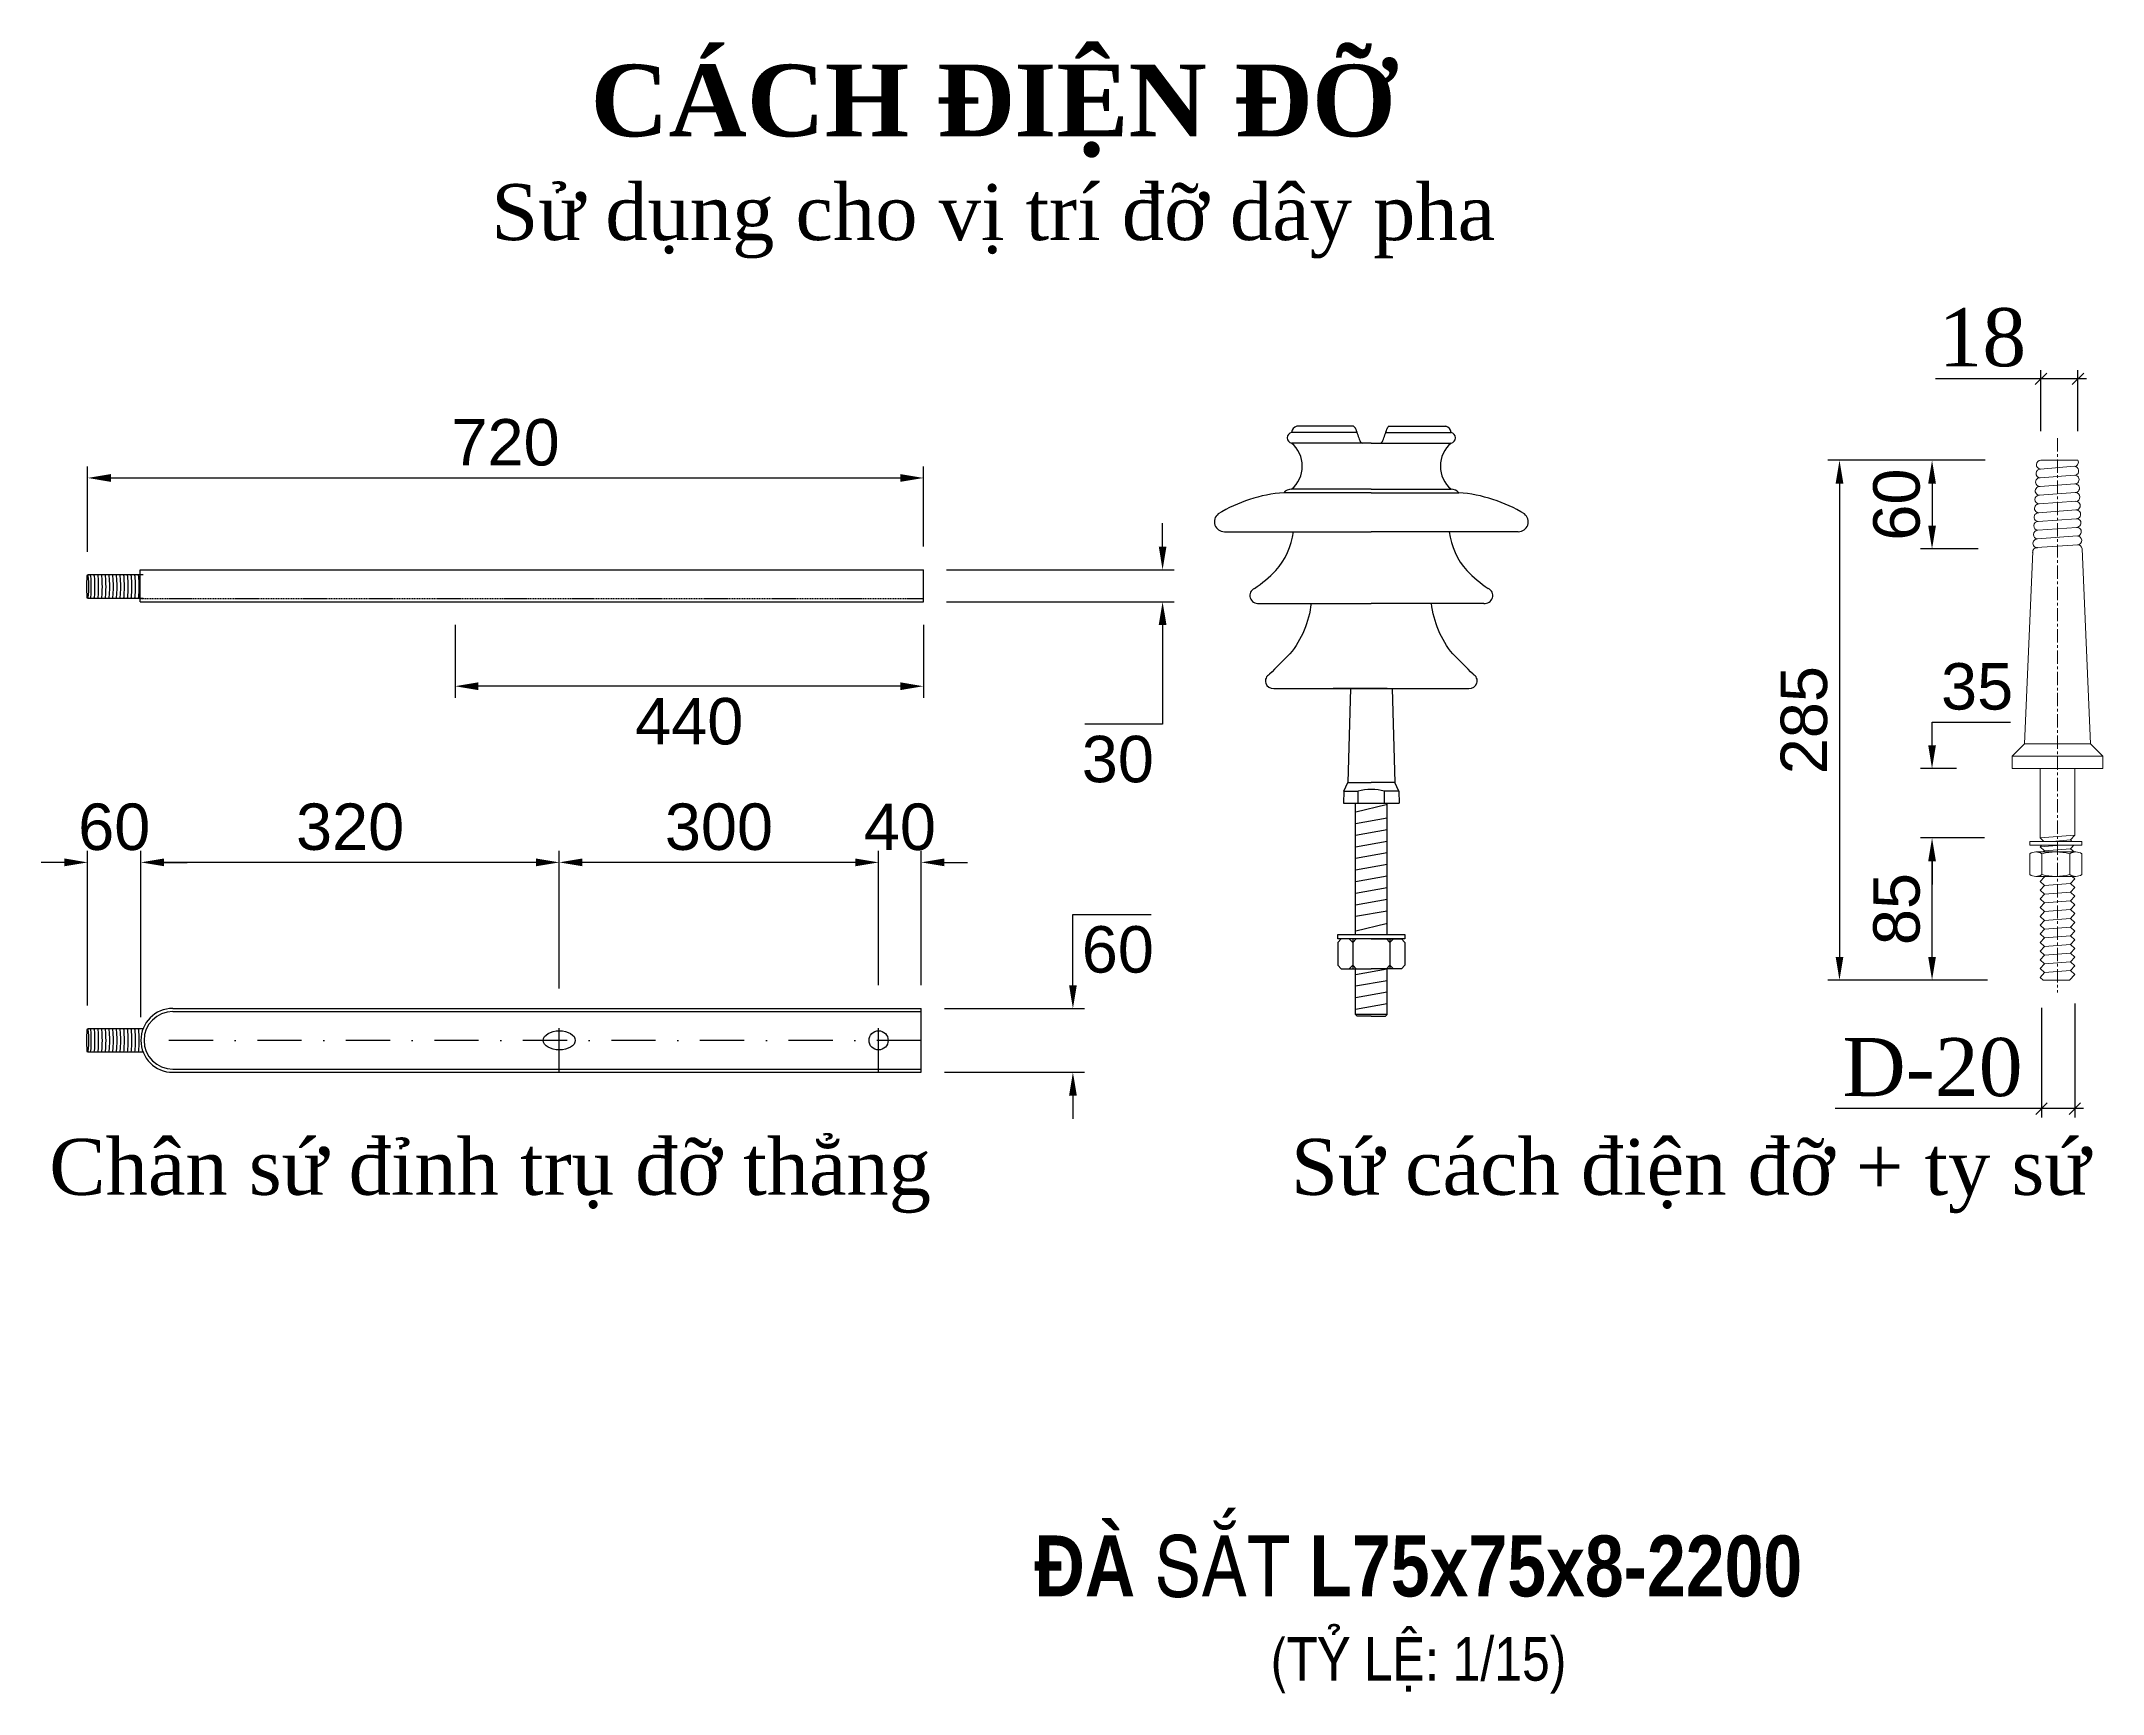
# Model space of a CAD drawing. Header units: millimetres. Extents: x -23083795 to 376618, y 113268 to 3804440.
# Drawn here: x 279768 to 283320, y 118551 to 121397 of the extents above; entities that cross this region are included whole.
import ezdxf

# ---------------------------------------------------------------- set-up
doc = ezdxf.new("R2010")
doc.units = ezdxf.units.MM
doc.header["$LTSCALE"] = 6
for name, pattern in [('CENTERX2', [101.6, 63.5, -12.7, 12.7, -12.7]), ('DASHDOT', [25.4, 12.7, -6.35, 0, -6.35]), ('HIDDEN2', [4.7625, 3.175, -1.5875])]:
    doc.linetypes.add(name, pattern=pattern)
for name, color, linetype in [('CEN', 4, 'DASHDOT'), ('HID', 3, 'HIDDEN2'), ('LAYER10A', 4, 'Continuous'), ('LAYER5', 4, 'Continuous')]:
    doc.layers.add(name, color=color, linetype=linetype)
for name, color, linetype, lineweight in [('dim1', 2, 'Continuous', 5), ('net rat manh', 150, 'Continuous', 5), ('Net trung binh', 7, 'Continuous', 15), ('Netcoban', 4, 'Continuous', 25), ('Tim', 30, 'CENTERX2', 5), ('Ttext ghi chu', 21, 'Continuous', 13)]:
    doc.layers.add(name, color=color, linetype=linetype, lineweight=lineweight)
doc.styles.add('kich thuoc', font='arial.ttf', dxfattribs={"height": 80})
doc.styles.get("Standard").update_dxf_attribs({"font": 'VHELVCN_1.TTF', "height": 60})
doc.styles.add('Times New Roman', font='times.ttf')
doc.dimstyles.new('ISO-25', dxfattribs={"dimtxt": 100, "dimasz": 30, "dimexe": 15, "dimexo": 50, "dimgap": 20, "dimtad": 1, "dimzin": 0, "dimdsep": 46, "dimtxsty": 'Times New Roman', "dimcen": 10, "dimdle": 15, "dimclrd": 256, "dimclre": 256, "dimclrt": 256, "dimadec": 0, "dimazin": 0, "dimtfac": 1, "dimtofl": 0, "dimtmove": 0, "dimatfit": 3, "dimfxl": 15, "dimtolj": 1, "dimtzin": 0, "dimarcsym": 0})
doc.dimstyles.new('TL 1-1', dxfattribs={"dimscale": 20, "dimtxt": 0.18, "dimasz": 2, "dimexe": 1, "dimexo": 2, "dimgap": 1, "dimtad": 2, "dimtoh": 1, "dimdec": 1, "dimzin": 0, "dimdsep": 46, "dimtxsty": 'kich thuoc', "dimcen": 2, "dimclrd": 256, "dimclre": 256, "dimclrt": 2, "dimadec": 0, "dimazin": 0, "dimtfac": 1, "dimtdec": 1, "dimtofl": 0, "dimtmove": 0, "dimatfit": 3, "dimfxl": 1, "dimtolj": 1, "dimtzin": 0, "dimarcsym": 0})
doc.dimstyles.new('TL 2-1', dxfattribs={"dimscale": 20, "dimtxt": 0.18, "dimasz": 2, "dimexe": 1, "dimexo": 2, "dimgap": 1, "dimtad": 1, "dimtoh": 1, "dimdec": 0, "dimlfac": 0.5, "dimzin": 0, "dimdsep": 46, "dimtxsty": 'kich thuoc', "dimcen": 2, "dimclrd": 256, "dimclre": 256, "dimclrt": 2, "dimadec": 0, "dimazin": 0, "dimtfac": 1, "dimtdec": 0, "dimtofl": 0, "dimtmove": 0, "dimatfit": 3, "dimfxl": 1, "dimtolj": 1, "dimtzin": 0, "dimarcsym": 0})

# ---------------------------------------------------------------- blocks, each defined once
blk = doc.blocks.new('*D237')
at = {"layer": 'Defpoints', "color": 0, "transparency": 16777216}
for p in [(281287.9, 120486.6), (281700, 120486.6), (281287.9, 120431.6)]:
    blk.add_point(p, dxfattribs=at)
at = {"layer": 'dim1', "lineweight": -2, "transparency": 16777216}
for p, q in [((281700, 120526.6), (281700, 120566.6)), ((281327.9, 120486.6), (281720, 120486.6)), ((281327.9, 120431.6), (281720, 120431.6)), ((281700, 120391.6), (281700, 120220.8)), ((281700, 120220.8), (281565.8, 120220.8))]:
    blk.add_line(p, q, dxfattribs=at)
at = {"layer": 'dim1', "transparency": 16777216}
for points in [[(281693.4, 120526.6), (281706.7, 120526.6), (281700, 120486.6)], [(281693.4, 120391.6), (281706.7, 120391.6), (281700, 120431.6)]]:
    blk.add_solid(points, dxfattribs=at)
at = {"layer": 'dim1', "color": 2, "transparency": 16777216, "insert": (281622.9, 120160), "char_height": 80, "attachment_point": 5, "style": 'kich thuoc'}
blk.add_mtext('\\A1;30', dxfattribs=at)
blk = doc.blocks.new('*D238')
at = {"layer": 'Defpoints', "color": 0, "transparency": 16777216}
for p in [(281210.7, 119982.6), (281210.7, 119731), (281284.1, 119731)]:
    blk.add_point(p, dxfattribs=at)
at = {"layer": 'dim1', "lineweight": -2, "transparency": 16777216}
for p, q in [((281210.7, 119771), (281210.7, 120002.6)), ((281284.1, 119771), (281284.1, 120002.6)), ((281170.7, 119982.6), (281130.7, 119982.6)), ((281324.1, 119982.6), (281364.1, 119982.6))]:
    blk.add_line(p, q, dxfattribs=at)
at = {"layer": 'dim1', "transparency": 16777216}
for points in [[(281170.7, 119989.3), (281170.7, 119975.9), (281210.7, 119982.6)], [(281324.1, 119989.3), (281324.1, 119975.9), (281284.1, 119982.6)]]:
    blk.add_solid(points, dxfattribs=at)
at = {"layer": 'dim1', "color": 2, "transparency": 16777216, "insert": (281247.4, 120043.4), "char_height": 80, "attachment_point": 5, "style": 'kich thuoc'}
blk.add_mtext('\\A1;40', dxfattribs=at)
blk = doc.blocks.new('*D239')
at = {"layer": 'Defpoints', "color": 0, "transparency": 16777216}
for p in [(281284.1, 119731), (281284.1, 119621), (281545.5, 119621)]:
    blk.add_point(p, dxfattribs=at)
at = {"layer": 'dim1', "lineweight": -2, "transparency": 16777216}
for p, q in [((281545.5, 119771), (281545.5, 119893)), ((281545.5, 119893), (281680.3, 119893)), ((281324.1, 119731), (281565.5, 119731)), ((281324.1, 119621), (281565.5, 119621)), ((281545.5, 119581), (281545.5, 119541))]:
    blk.add_line(p, q, dxfattribs=at)
at = {"layer": 'dim1', "transparency": 16777216}
for points in [[(281538.9, 119771), (281552.2, 119771), (281545.5, 119731)], [(281538.9, 119581), (281552.2, 119581), (281545.5, 119621)]]:
    blk.add_solid(points, dxfattribs=at)
at = {"layer": 'dim1', "color": 2, "transparency": 16777216, "insert": (281622.9, 119832.2), "char_height": 80, "attachment_point": 5, "style": 'kich thuoc'}
blk.add_mtext('\\A1;60', dxfattribs=at)
blk = doc.blocks.new('*D240')
at = {"layer": 'Defpoints', "color": 0, "transparency": 16777216}
for p in [(280481, 120431.6), (281287.9, 120431.6), (280481, 120286)]:
    blk.add_point(p, dxfattribs=at)
at = {"layer": 'dim1', "lineweight": -2, "transparency": 16777216}
for p, q in [((280481, 120391.6), (280481, 120266)), ((281287.9, 120391.6), (281287.9, 120266)), ((281247.9, 120286), (280521, 120286))]:
    blk.add_line(p, q, dxfattribs=at)
at = {"layer": 'dim1', "transparency": 16777216}
for points in [[(280521, 120292.7), (280521, 120279.3), (280481, 120286)], [(281247.9, 120292.7), (281247.9, 120279.3), (281287.9, 120286)]]:
    blk.add_solid(points, dxfattribs=at)
at = {"layer": 'dim1', "color": 2, "transparency": 16777216, "insert": (280884.4, 120225.2), "char_height": 80, "attachment_point": 5, "style": 'kich thuoc'}
blk.add_mtext('\\A1;440', dxfattribs=at)
blk = doc.blocks.new('*D241')
at = {"layer": 'Defpoints', "color": 0, "transparency": 16777216}
for p in [(280660.5, 119982.6), (280660.5, 119725.5), (281210.7, 119731)]:
    blk.add_point(p, dxfattribs=at)
at = {"layer": 'dim1', "lineweight": -2, "transparency": 16777216}
for p, q in [((280660.5, 119765.5), (280660.5, 120002.6)), ((281210.7, 119771), (281210.7, 120002.6)), ((281170.7, 119982.6), (280700.5, 119982.6))]:
    blk.add_line(p, q, dxfattribs=at)
at = {"layer": 'dim1', "transparency": 16777216}
for points in [[(280700.5, 119989.3), (280700.5, 119975.9), (280660.5, 119982.6)], [(281170.7, 119989.3), (281170.7, 119975.9), (281210.7, 119982.6)]]:
    blk.add_solid(points, dxfattribs=at)
at = {"layer": 'dim1', "color": 2, "transparency": 16777216, "insert": (280935.6, 120043.5), "char_height": 80, "attachment_point": 5, "style": 'kich thuoc'}
blk.add_mtext('\\A1;300', dxfattribs=at)
blk = doc.blocks.new('*D242')
at = {"layer": 'Defpoints', "color": 0, "transparency": 16777216}
for p in [(279939.6, 119982.6), (280660.5, 119725.5), (279939.6, 119676)]:
    blk.add_point(p, dxfattribs=at)
at = {"layer": 'dim1', "lineweight": -2, "transparency": 16777216}
for p, q in [((279939.6, 119716), (279939.6, 120002.6)), ((280660.5, 119765.5), (280660.5, 120002.6)), ((280620.5, 119982.6), (279979.6, 119982.6))]:
    blk.add_line(p, q, dxfattribs=at)
at = {"layer": 'dim1', "transparency": 16777216}
for points in [[(279979.6, 119989.3), (279979.6, 119975.9), (279939.6, 119982.6)], [(280620.5, 119989.3), (280620.5, 119975.9), (280660.5, 119982.6)]]:
    blk.add_solid(points, dxfattribs=at)
at = {"layer": 'dim1', "color": 2, "transparency": 16777216, "insert": (280300.1, 120043.5), "char_height": 80, "attachment_point": 5, "style": 'kich thuoc'}
blk.add_mtext('\\A1;320', dxfattribs=at)
blk = doc.blocks.new('*D243')
at = {"layer": 'Defpoints', "color": 0, "transparency": 16777216}
for p in [(279847.9, 119982.6), (279847.9, 119696.2), (279939.6, 119676)]:
    blk.add_point(p, dxfattribs=at)
at = {"layer": 'dim1', "lineweight": -2, "transparency": 16777216}
for p, q in [((279847.9, 119736.2), (279847.9, 120002.6)), ((279939.6, 119716), (279939.6, 120002.6)), ((279807.9, 119982.6), (279767.9, 119982.6)), ((279979.6, 119982.6), (280019.6, 119982.6))]:
    blk.add_line(p, q, dxfattribs=at)
at = {"layer": 'dim1', "transparency": 16777216}
for points in [[(279807.9, 119989.3), (279807.9, 119975.9), (279847.9, 119982.6)], [(279979.6, 119989.3), (279979.6, 119975.9), (279939.6, 119982.6)]]:
    blk.add_solid(points, dxfattribs=at)
at = {"layer": 'dim1', "color": 2, "transparency": 16777216, "insert": (279893.7, 120043.4), "char_height": 80, "attachment_point": 5, "style": 'kich thuoc'}
blk.add_mtext('\\A1;60', dxfattribs=at)
blk = doc.blocks.new('*D244')
at = {"layer": 'Defpoints', "color": 0, "transparency": 16777216}
for p in [(283157.3, 120675.1), (283025.8, 120522.5), (283145.5, 120522.5)]:
    blk.add_point(p, dxfattribs=at)
at = {"layer": 'dim1', "lineweight": -2, "transparency": 16777216}
for p, q in [((283117.3, 120675.1), (283005.8, 120675.1)), ((283025.8, 120635.1), (283025.8, 120562.5)), ((283105.5, 120522.5), (283005.8, 120522.5))]:
    blk.add_line(p, q, dxfattribs=at)
at = {"layer": 'dim1', "transparency": 16777216}
for points in [[(283019.2, 120635.1), (283032.5, 120635.1), (283025.8, 120675.1)], [(283019.2, 120562.5), (283032.5, 120562.5), (283025.8, 120522.5)]]:
    blk.add_solid(points, dxfattribs=at)
at = {"layer": 'dim1', "color": 2, "transparency": 16777216, "insert": (282965, 120598.8), "char_height": 80, "attachment_point": 5, "rotation": 90, "style": 'kich thuoc'}
blk.add_mtext('\\A1;60', dxfattribs=at)
blk = doc.blocks.new('_Oblique')
at = {"color": 0, "lineweight": -2}
blk.add_line((-0.5, -0.5), (0.5, 0.5), dxfattribs=at)
blk = doc.blocks.new('*D245')
at = {"layer": 'Defpoints', "color": 0, "transparency": 16777216}
for p in [(283213.4, 120815.4), (283213.4, 120675.1), (283277.1, 120675.1)]:
    blk.add_point(p, dxfattribs=at)
at = {"layer": 'dim1', "lineweight": -2, "transparency": 16777216}
for p, q in [((283213.4, 120815.4), (283031.6, 120815.4)), ((283213.4, 120725.1), (283213.4, 120830.4)), ((283292.1, 120815.4), (283213.4, 120815.4)), ((283277.1, 120725.1), (283277.1, 120830.4))]:
    blk.add_line(p, q, dxfattribs=at)
at = {"layer": 'dim1', "lineweight": -2, "transparency": 16777216, "xscale": 20, "yscale": 20, "zscale": 20, "rotation": 180}
blk.add_blockref('_Oblique', (283213.4, 120815.4), dxfattribs=at)
at = {"layer": 'dim1', "lineweight": -2, "transparency": 16777216, "xscale": 20, "yscale": 20, "zscale": 20}
blk.add_blockref('_Oblique', (283277.1, 120815.4), dxfattribs=at)
at = {"layer": 'dim1', "transparency": 16777216, "insert": (283112.5, 120886.3), "char_height": 100, "attachment_point": 5, "style": 'Times New Roman'}
blk.add_mtext('\\A1;18', dxfattribs=at)
blk = doc.blocks.new('*D246')
at = {"layer": 'Defpoints', "color": 0, "transparency": 16777216}
for p in [(283214.4, 119782.2), (283271.8, 119789.3), (283214.4, 119558.4)]:
    blk.add_point(p, dxfattribs=at)
at = {"layer": 'dim1', "lineweight": -2, "transparency": 16777216}
for p, q in [((283214.4, 119732.2), (283214.4, 119543.4)), ((283271.8, 119739.3), (283271.8, 119543.4)), ((283214.4, 119558.4), (282858.8, 119558.4)), ((283286.8, 119558.4), (283214.4, 119558.4))]:
    blk.add_line(p, q, dxfattribs=at)
at = {"layer": 'dim1', "lineweight": -2, "transparency": 16777216, "xscale": 20, "yscale": 20, "zscale": 20, "rotation": 180}
blk.add_blockref('_Oblique', (283214.4, 119558.4), dxfattribs=at)
at = {"layer": 'dim1', "lineweight": -2, "transparency": 16777216, "xscale": 20, "yscale": 20, "zscale": 20}
blk.add_blockref('_Oblique', (283271.8, 119558.4), dxfattribs=at)
at = {"layer": 'dim1', "transparency": 16777216, "insert": (283026.6, 119629.3), "char_height": 100, "attachment_point": 5, "style": 'Times New Roman'}
blk.add_mtext('\\A1;D-20', dxfattribs=at)
blk = doc.blocks.new('*D247')
at = {"layer": 'Defpoints', "color": 0, "transparency": 16777216}
for p in [(283025.8, 120024.6), (283156, 120024.6), (283161.1, 119779.9)]:
    blk.add_point(p, dxfattribs=at)
at = {"layer": 'dim1', "lineweight": -2, "transparency": 16777216}
for p, q in [((283116, 120024.6), (283005.8, 120024.6)), ((283025.8, 119819.9), (283025.8, 119984.6)), ((283121.1, 119779.9), (283005.8, 119779.9))]:
    blk.add_line(p, q, dxfattribs=at)
at = {"layer": 'dim1', "transparency": 16777216}
for points in [[(283019.2, 119984.6), (283032.5, 119984.6), (283025.8, 120024.6)], [(283019.2, 119819.9), (283032.5, 119819.9), (283025.8, 119779.9)]]:
    blk.add_solid(points, dxfattribs=at)
at = {"layer": 'dim1', "color": 2, "transparency": 16777216, "insert": (282965, 119902.2), "char_height": 80, "attachment_point": 5, "rotation": 90, "style": 'kich thuoc'}
blk.add_mtext('\\A1;85', dxfattribs=at)
blk = doc.blocks.new('*D248')
at = {"layer": 'Defpoints', "color": 0, "transparency": 16777216}
for p in [(283119, 120675.1), (282866.3, 119779.9), (283120.3, 119779.9)]:
    blk.add_point(p, dxfattribs=at)
at = {"layer": 'dim1', "lineweight": -2, "transparency": 16777216}
for p, q in [((283079, 120675.1), (282846.3, 120675.1)), ((282866.3, 120635.1), (282866.3, 119819.9)), ((283080.3, 119779.9), (282846.3, 119779.9))]:
    blk.add_line(p, q, dxfattribs=at)
at = {"layer": 'dim1', "transparency": 16777216}
for points in [[(282859.7, 120635.1), (282873, 120635.1), (282866.3, 120675.1)], [(282859.7, 119819.9), (282873, 119819.9), (282866.3, 119779.9)]]:
    blk.add_solid(points, dxfattribs=at)
at = {"layer": 'dim1', "color": 2, "transparency": 16777216, "insert": (282805.5, 120227.5), "char_height": 80, "attachment_point": 5, "rotation": 90, "style": 'kich thuoc'}
blk.add_mtext('\\A1;285', dxfattribs=at)
blk = doc.blocks.new('*D249')
at = {"layer": 'Defpoints', "color": 0, "transparency": 16777216}
for p in [(283025.8, 120144.3), (283107.8, 120144.3), (283156, 120024.6)]:
    blk.add_point(p, dxfattribs=at)
at = {"layer": 'dim1', "lineweight": -2, "transparency": 16777216}
for p, q in [((283025.8, 120184.3), (283025.8, 120224.3)), ((283025.8, 120224.3), (283161, 120224.3)), ((283067.8, 120144.3), (283005.8, 120144.3)), ((283116, 120024.6), (283005.8, 120024.6)), ((283025.8, 119984.6), (283025.8, 119944.6))]:
    blk.add_line(p, q, dxfattribs=at)
at = {"layer": 'dim1', "transparency": 16777216}
for points in [[(283019.2, 120184.3), (283032.5, 120184.3), (283025.8, 120144.3)], [(283019.2, 119984.6), (283032.5, 119984.6), (283025.8, 120024.6)]]:
    blk.add_solid(points, dxfattribs=at)
at = {"layer": 'dim1', "color": 2, "transparency": 16777216, "insert": (283103.4, 120285.2), "char_height": 80, "attachment_point": 5, "style": 'kich thuoc'}
blk.add_mtext('\\A1;35', dxfattribs=at)
blk = doc.blocks.new('*D341')
at = {"layer": 'Defpoints', "color": 0, "transparency": 16777216}
for p in [(281287.9, 120644.7), (281287.9, 120486.6), (279847.9, 120477.6)]:
    blk.add_point(p, dxfattribs=at)
at = {"layer": 'Ttext ghi chu', "lineweight": -2, "transparency": 16777216}
for p, q in [((279847.9, 120517.6), (279847.9, 120664.7)), ((281287.9, 120526.6), (281287.9, 120664.7)), ((279887.9, 120644.7), (281247.9, 120644.7))]:
    blk.add_line(p, q, dxfattribs=at)
at = {"layer": 'Ttext ghi chu', "transparency": 16777216}
for points in [[(279887.9, 120651.4), (279887.9, 120638), (279847.9, 120644.7)], [(281247.9, 120651.4), (281247.9, 120638), (281287.9, 120644.7)]]:
    blk.add_solid(points, dxfattribs=at)
at = {"layer": 'Ttext ghi chu', "color": 2, "transparency": 16777216, "insert": (280567.9, 120705.6), "char_height": 80, "attachment_point": 5, "style": 'kich thuoc'}
blk.add_mtext('\\A1;720', dxfattribs=at)

msp = doc.modelspace()

# ---------------------------------------------------------------- hatches: boundary and pattern name
at = {"layer": 'LAYER5'}
h = msp.add_hatch(dxfattribs=at)
h.set_pattern_fill('ANSI31', color=256, scale=157.5, angle=325, style=0)
h.set_pattern_definition([(10, (280086.585, 116767.823), (-3.4187, 19.3884), [])])
h.paths.add_polyline_path([(282087.13066, 120065.16479), (282032.21541, 120063.63936), (282032.21541, 119878.63936), (282087.13066, 119880.16479)])
h.paths.add_polyline_path([(282087.13066, 119799.44049), (282059.67303, 119799.44049), (282032.21541, 119799.44049), (282032.21541, 119720.80511), (282087.13066, 119720.80511)])

# ---------------------------------------------------------------- linework, layer by layer
at = {"color": 0}
for p, q in [((281287.89359, 120431.5549), (281287.89359, 120486.57264)), ((279943.42167, 120477.60455), (279847.89359, 120477.60455)), ((279943.42167, 120437.25821), (279847.89359, 120437.25821)), ((279994.60755, 119731.01225), (281284.06173, 119731.01225)), ((279994.60755, 119725.51048), (281284.06173, 119725.51048)), ((281284.06173, 119620.97678), (281284.06173, 119731.01225)), ((279943.42167, 119696.16768), (279847.89359, 119696.16768)), ((279943.42167, 119655.82134), (279847.89359, 119655.82134)), ((279994.60755, 119626.47855), (281284.06173, 119626.47855)), ((279994.60755, 119620.97678), (281284.06173, 119620.97678))]:
    msp.add_line(p, q, dxfattribs=at)
for points in [[(279938.32329, 120486.57264), (281287.89359, 120486.57264)], [(279938.32329, 120431.5549), (281287.89359, 120431.5549)]]:
    msp.add_lwpolyline(points, dxfattribs=at)
msp.add_circle((281210.70475, 119675.99451), 16.50532, dxfattribs=at)
for radius in [55.01774, 49.51596]:
    msp.add_arc((279994.60755, 119675.99451), radius, 90, 270, dxfattribs=at)
for centre, major_axis, ratio in [((279847.89359, 120457.43138), (0, -20.17317), 0.073013646), ((279847.89359, 119675.99451), (0, -20.17317), 0.073013646), ((280660.52738, 119675.99451), (27.50887, 0), 0.6)]:
    msp.add_ellipse(centre, major_axis=major_axis, ratio=ratio, dxfattribs=at)
for centre in [(279852.65548, 120457.43138), (279859.00467, 120457.43138), (279859.00467, 120457.43138), (279865.35386, 120457.43138), (279871.70304, 120457.43138), (279878.05223, 120457.43138), (279878.05223, 120457.43138), (279884.40142, 120457.43138), (279890.75061, 120457.43138), (279897.09979, 120457.43138), (279903.44898, 120457.43138), (279909.79817, 120457.43138), (279916.14736, 120457.43138), (279922.49655, 120457.43138), (279928.84573, 120457.43138), (279935.19492, 120457.43138), (279852.65548, 119675.99451), (279859.00467, 119675.99451), (279859.00467, 119675.99451), (279865.35386, 119675.99451), (279871.70304, 119675.99451), (279878.05223, 119675.99451), (279878.05223, 119675.99451), (279884.40142, 119675.99451), (279890.75061, 119675.99451), (279897.09979, 119675.99451), (279903.44898, 119675.99451), (279909.79817, 119675.99451), (279916.14736, 119675.99451), (279922.49655, 119675.99451), (279928.84573, 119675.99451), (279935.19492, 119675.99451)]:
    msp.add_ellipse(centre, major_axis=(0, 20.17317), ratio=0.073013646, start_param=3.1415926536, end_param=6.2831853072, dxfattribs=at)
at = {"layer": 'CEN', "color": 0}
for p, q in [((280660.52738, 119620.97678), (280660.52738, 119731.01225)), ((281210.70475, 119620.97678), (281210.70475, 119731.01225)), ((281284.06173, 119675.99451), (279945.09159, 119675.99451))]:
    msp.add_line(p, q, dxfattribs=at)
at = {"layer": 'HID', "color": 0, "ltscale": 0.1}
msp.add_lwpolyline([(279938.32329, 120437.05667), (281287.89359, 120437.05667)], dxfattribs=at)
at = {"layer": 'LAYER10A'}
for p, q in [((282034.45046, 120723.0085), (281922.3849, 120723.0085)), ((282059.67303, 120704.70342), (281922.3849, 120704.70342)), ((282029.16456, 120733.68647), (281931.53744, 120733.68647)), ((282059.67303, 120704.70342), (282196.96117, 120704.70342)), ((282084.8956, 120723.0085), (282196.96117, 120723.0085)), ((282090.18151, 120733.68647), (282187.80863, 120733.68647)), ((282059.67303, 120619.27969), (281908.65608, 120619.27969)), ((282059.67303, 120625.38138), (281922.3849, 120625.38138)), ((282059.67303, 120625.38138), (282196.96117, 120625.38138)), ((282059.67303, 120619.27969), (282210.68998, 120619.27969)), ((281806.45269, 120552.16104), (282059.67303, 120552.16104)), ((282312.89337, 120552.16104), (282059.67303, 120552.16104)), ((281865.94422, 120428.60172), (282059.67303, 120428.60172)), ((282253.40185, 120428.60172), (282059.67303, 120428.60172)), ((282059.67303, 120282.16104), (281994.07981, 120282.16104)), ((282023.75153, 120281.91003), (282019.15103, 120120.45204)), ((282032.21541, 120282.16104), (282059.67303, 120282.16104)), ((282059.67303, 120282.16104), (282125.26625, 120282.16104)), ((282087.13066, 120282.16104), (282059.67303, 120282.16104)), ((282095.59454, 120281.91003), (282100.19503, 120120.45204)), ((282012.19636, 120105.10445), (282011.77769, 120084.40208)), ((282012.19636, 120105.10445), (282019.15103, 120120.45204)), ((282012.19636, 120105.10445), (282036.81389, 120105.10445)), ((282019.15103, 120120.45204), (282059.67303, 120120.45204)), ((282036.81389, 120084.40208), (282036.81389, 120105.10445)), ((282100.19503, 120120.45204), (282059.67303, 120120.45204)), ((282082.53217, 120084.40208), (282082.53217, 120105.10445)), ((282107.14971, 120105.10445), (282082.53217, 120105.10445)), ((282107.14971, 120105.10445), (282100.19503, 120120.45204)), ((282107.14971, 120105.10445), (282107.56838, 120084.40208)), ((282032.21541, 119858.36107), (282032.21541, 120084.40208)), ((282032.75233, 120069.87477), (282085.40313, 120082.14535)), ((282087.13066, 119858.36107), (282087.13066, 120084.40208)), ((282001.70693, 119844.63225), (282007.80863, 119850.73395)), ((282059.67303, 119850.73395), (282007.80863, 119850.73395)), ((282027.63913, 119844.63225), (282021.53744, 119850.73395)), ((282027.63913, 119844.63225), (282033.74083, 119850.73395)), ((282027.63913, 119850.73395), (282027.63913, 119799.44049)), ((282032.75233, 119864.7807), (282085.40313, 119877.05128)), ((282059.67303, 119850.73395), (282111.53744, 119850.73395)), ((282091.70693, 119844.63225), (282085.60524, 119850.73395)), ((282091.70693, 119844.63225), (282097.80863, 119850.73395)), ((282091.70693, 119850.73395), (282091.70693, 119799.44049)), ((282117.63913, 119844.63225), (282111.53744, 119850.73395)), ((282001.70693, 119844.63225), (282001.70693, 119805.54218)), ((282117.63913, 119844.63225), (282117.63913, 119805.54218)), ((282001.70693, 119805.54218), (282007.80863, 119799.44049)), ((282007.80863, 119799.44049), (282059.67303, 119799.44049)), ((282027.63913, 119805.54218), (282021.53744, 119799.44049)), ((282027.63913, 119805.54218), (282033.74083, 119799.44049)), ((282032.21541, 119720.80511), (282032.21541, 119799.44049)), ((282111.53744, 119799.44049), (282059.67303, 119799.44049)), ((282091.70693, 119805.54218), (282085.60524, 119799.44049)), ((282087.13066, 119720.80511), (282087.13066, 119799.44049)), ((282091.70693, 119805.54218), (282097.80863, 119799.44049)), ((282117.63913, 119805.54218), (282111.53744, 119799.44049)), ((282087.13066, 119720.80511), (282032.21541, 119720.80511)), ((282032.21541, 119720.80511), (282035.26625, 119717.75426)), ((282059.67303, 119717.75426), (282035.26625, 119717.75426)), ((282059.67303, 119717.75426), (282084.07981, 119717.75426)), ((282087.13066, 119720.80511), (282084.07981, 119717.75426))]:
    msp.add_line(p, q, dxfattribs=at)
at = {"layer": 'LAYER10A', "color": 0}
msp.add_line((279938.32329, 120431.5549), (279938.32329, 120486.57264), dxfattribs=at)
at = {"layer": 'LAYER10A'}
msp.add_lwpolyline([(281955.94422, 120428.60172, -0.1427885621), (281919.33405, 120341.65257, 0.0083865719), (281884.2493, 120306.56782, 0.8416161506), (281891.87642, 120282.16104), (282059.67303, 120282.16104), (282227.46964, 120282.16104, 0.8416161506), (282235.09676, 120306.56782, 0.0083865719), (282200.01202, 120341.65257, -0.1427885621), (282163.40185, 120428.60172)], format="xyb", dxfattribs=at)
msp.add_lwpolyline([(282001.70693, 119858.36107), (282117.63913, 119858.36107), (282117.63913, 119850.73395), (282001.70693, 119850.73395)], close=True, dxfattribs=at)
for centre, radius, start, end in [((281924.06286, 120713.85596), 9.30508, 100.38885782, 259.61114218), ((281933.1227, 120723.06617), 10.73795, 98.4896778, 180.30773291), ((281888.57134, 120665.0424), 52.11864, 310.44971886, 49.55028114), ((282023.54342, 120725.48445), 9.94335, 19.18949665, 55.57575362), ((284897.52598, 121715.24243), 3029.69428, 199.00235389, 199.39879109), ((282045.73884, 120710.62223), 6.14075, 195.74357101, 254.54880795), ((282073.60722, 120710.62223), 6.14075, 285.45119205, 344.25642899), ((279221.82009, 121715.24243), 3029.69428, 340.60120891, 340.99764611), ((282095.80265, 120725.48445), 9.94335, 124.42424638, 160.81050335), ((282230.77473, 120665.0424), 52.11864, 130.44971886, 229.55028114), ((282186.22337, 120723.06617), 10.73795, 359.69226709, 81.5103222), ((282195.2832, 120713.85596), 9.30508, 280.38885782, 79.61114218), ((281928.29967, 120366.38147), 253.65997, 94.44146694, 121.49681254), ((281921.89954, 120607.97769), 17.41046, 88.4025238, 139.52245415), ((282197.44653, 120607.97769), 17.41046, 40.47754585, 91.5974762), ((282191.0464, 120366.38147), 253.65997, 58.50318746, 85.55853306), ((281806.42736, 120569.27506), 17.11403, 128.4952859, 270.08480654), ((282312.9187, 120569.27506), 17.11403, 269.91519346, 51.5047141), ((281802.54132, 120567.52908), 123.85158, 318.23996723, 352.87212321), ((282316.80474, 120567.52908), 123.85158, 187.12787679, 221.76003277), ((281864.18316, 120442.1715), 13.68357, 115.38466003, 277.39442064), ((281732.88645, 120642.27105), 225.78325, 303.74761946, 315.86352273), ((282386.45962, 120642.27105), 225.78325, 224.13647727, 236.25238054), ((282255.16291, 120442.1715), 13.68357, 262.60557936, 64.61533997), ((282059.67303, 120026.73025), 81.63979, 73.73979529, 106.26020471)]:
    msp.add_arc(centre, radius, start, end, dxfattribs=at)
at = {"layer": 'LAYER5'}
msp.add_line((282011.77769, 120084.40208), (282107.56838, 120084.40208), dxfattribs=at)
at = {"layer": 'net rat manh'}
for p, q in [((283212.79483, 120660.02308), (283270.67985, 120664.74149)), ((283213.1202, 120675.12837), (283277.10516, 120675.08117)), ((283211.94783, 120629.94651), (283271.98582, 120634.39157)), ((283212.15057, 120645.0508), (283271.34155, 120649.36385)), ((283210.20703, 120599.88398), (283273.27183, 120604.5054)), ((283210.85339, 120614.905), (283272.61012, 120619.88304)), ((283207.94022, 120554.69762), (283274.78886, 120559.61771)), ((283208.90985, 120569.73818), (283274.11553, 120574.57095)), ((283209.11259, 120584.84247), (283273.50186, 120589.52676)), ((283206.64522, 120524.65353), (283276.81108, 120529.74826)), ((283207.61704, 120539.69404), (283275.82724, 120545.11897)), ((283211.83886, 120024.58927), (283271.83886, 120029.31366)), ((283264.33886, 120021.15749), (283271.83886, 120029.31366)), ((283194.09157, 119961.4932), (283194.09157, 119997.4932)), ((283194.1644, 120012.47732), (283194.19507, 120018.78549)), ((283194.1644, 120012.47732), (283284.09157, 120012.47732)), ((283194.19507, 120018.78549), (283284.09157, 120018.78549)), ((283204.58739, 120000.4932), (283239.09157, 120000.4932)), ((283218.19909, 120018.78549), (283211.83886, 120024.58927)), ((283214.49457, 120012.47732), (283211.83886, 120009.58927)), ((283211.83886, 120009.58927), (283248.51727, 120012.47732)), ((283211.83886, 120009.58927), (283219.33886, 120002.74544)), ((283215.09157, 119997.4932), (283215.09157, 119961.4932)), ((283219.33886, 120002.74544), (283217.26782, 120000.4932)), ((283219.33886, 120002.74544), (283264.33886, 120006.15749)), ((283233.05561, 120018.78549), (283264.33886, 120021.15749)), ((283273.59157, 120000.4932), (283239.09157, 120000.4932)), ((283263.09157, 119997.4932), (283263.09157, 119961.4932)), ((283264.33886, 120021.15749), (283266.93829, 120018.78549)), ((283264.33886, 120006.15749), (283270.15026, 120012.47732)), ((283264.33886, 120006.15749), (283270.54623, 120000.4932)), ((283284.09157, 120012.47732), (283284.09157, 120018.78549)), ((283284.09157, 119997.4932), (283284.09157, 119961.4932)), ((283239.09157, 119958.4932), (283204.50665, 119958.4932)), ((283219.33886, 119957.74544), (283211.83886, 119949.58927)), ((283218.5194, 119958.4932), (283219.33886, 119957.74544)), ((283219.33886, 119957.74544), (283229.20075, 119958.4932)), ((283239.09157, 119958.4932), (283273.59157, 119958.4932)), ((283264.33886, 119961.15749), (283265.24479, 119960.33083)), ((283264.33886, 119946.15749), (283271.83886, 119954.31366)), ((283267.2586, 119958.4932), (283271.83886, 119954.31366)), ((283211.83886, 119949.58927), (283219.33886, 119942.74544)), ((283219.33886, 119942.74544), (283211.83886, 119934.58927)), ((283211.83886, 119934.58927), (283219.33886, 119927.74544)), ((283219.33886, 119927.74544), (283211.83886, 119919.58927)), ((283211.83886, 119919.58927), (283219.33886, 119912.74544)), ((283219.33886, 119942.74544), (283264.33886, 119946.15749)), ((283219.33886, 119927.74544), (283264.33886, 119931.15749)), ((283264.33886, 119946.15749), (283271.83886, 119939.31366)), ((283264.33886, 119931.15749), (283271.83886, 119939.31366)), ((283264.33886, 119931.15749), (283271.83886, 119924.31366)), ((283264.33886, 119916.15749), (283271.83886, 119924.31366)), ((283219.33886, 119912.74544), (283211.83886, 119904.58927)), ((283211.83886, 119904.58927), (283219.33886, 119897.74544)), ((283219.33886, 119897.74544), (283211.83886, 119889.58927)), ((283211.83886, 119889.58927), (283219.33886, 119882.74544)), ((283219.33886, 119882.74544), (283211.83886, 119874.58927)), ((283219.33886, 119912.74544), (283264.33886, 119916.15749)), ((283219.33886, 119897.74544), (283264.33886, 119901.15749)), ((283219.33886, 119882.74544), (283264.33886, 119886.15749)), ((283264.33886, 119916.15749), (283271.83886, 119909.31366)), ((283264.33886, 119901.15749), (283271.83886, 119909.31366)), ((283264.33886, 119901.15749), (283271.83886, 119894.31366)), ((283264.33886, 119886.15749), (283271.83886, 119894.31366)), ((283264.33886, 119886.15749), (283271.83886, 119879.31366)), ((283211.83886, 119874.58927), (283219.33886, 119867.74544)), ((283219.33886, 119867.74544), (283211.83886, 119859.58927)), ((283211.83886, 119859.58927), (283219.33886, 119852.74544)), ((283219.33886, 119852.74544), (283211.83886, 119844.58927)), ((283219.33886, 119867.74544), (283264.33886, 119871.15749)), ((283219.33886, 119852.74544), (283264.33886, 119856.15749)), ((283264.33886, 119871.15749), (283271.83886, 119879.31366)), ((283264.33886, 119871.15749), (283271.83886, 119864.31366)), ((283264.33886, 119856.15749), (283271.83886, 119864.31366)), ((283264.33886, 119856.15749), (283271.83886, 119849.31366)), ((283264.33886, 119841.15749), (283271.83886, 119849.31366)), ((283211.83886, 119844.58927), (283219.33886, 119837.74544)), ((283219.33886, 119837.74544), (283211.83886, 119829.58927)), ((283211.83886, 119829.58927), (283219.33886, 119822.74544)), ((283219.33886, 119822.74544), (283211.83886, 119814.58927)), ((283211.83886, 119814.58927), (283219.33886, 119807.74544)), ((283219.33886, 119837.74544), (283264.33886, 119841.15749)), ((283219.33886, 119822.74544), (283264.33886, 119826.15749)), ((283264.33886, 119841.15749), (283271.83886, 119834.31366)), ((283264.33886, 119826.15749), (283271.83886, 119834.31366)), ((283264.33886, 119826.15749), (283271.83886, 119819.31366)), ((283264.33886, 119811.15749), (283271.83886, 119819.31366)), ((283219.33886, 119807.74544), (283211.83886, 119799.58927)), ((283211.83886, 119799.58927), (283219.33886, 119792.74544)), ((283219.33886, 119792.74544), (283211.83886, 119784.58927)), ((283211.83886, 119784.58927), (283217.01157, 119779.86911)), ((283217.01157, 119779.86911), (283262.92369, 119779.86911)), ((283219.33886, 119807.74544), (283264.33886, 119811.15749)), ((283219.33886, 119792.74544), (283264.33886, 119796.15749)), ((283262.92369, 119779.86911), (283271.83886, 119789.31366)), ((283264.33886, 119811.15749), (283271.83886, 119804.31366)), ((283264.33886, 119796.15749), (283271.83886, 119804.31366)), ((283264.33886, 119796.15749), (283271.83886, 119789.31366))]:
    msp.add_line(p, q, dxfattribs=at)
for centre, radius, start, end in [((283213.1202, 120667.58443), 7.54395, 87.53606524, 267.53606524), ((283270.56955, 120656.79747), 7.94479, 288.06855142, 89.20449094), ((283270.37684, 120671.78334), 7.49307, 285.03668993, 26.11139527), ((283211.17771, 120622.44197), 7.54395, 84.14076623, 267.53606524), ((283211.82521, 120637.48946), 7.54395, 87.53606524, 270.93136425), ((283212.4727, 120652.53694), 7.49307, 87.53606524, 267.53606524), ((283271.66369, 120641.87771), 7.49307, 269.54219164, 92.46393476), ((283272.30711, 120626.92489), 7.49307, 272.46393476, 95.38567788), ((283209.88271, 120592.34701), 7.54395, 87.53606524, 270.93136425), ((283210.53021, 120607.39449), 7.49307, 87.53606524, 267.53606524), ((283272.49982, 120611.93902), 7.94479, 275.72337858, 89.20449094), ((283273.59396, 120597.01926), 7.49307, 269.29578311, 92.46393476), ((283208.58772, 120562.25204), 7.49307, 87.53606524, 267.53606524), ((283209.23521, 120577.29952), 7.54395, 84.14076623, 267.53606524), ((283274.23738, 120582.06645), 7.49648, 269.06863575, 95.6306403), ((283274.88081, 120567.11363), 7.49648, 272.46393476, 95.85923377), ((283275.52423, 120552.16082), 7.49307, 272.46393476, 95.63208641), ((283206.64522, 120517.10958), 7.54395, 84.14076623, 184.1942724), ((283207.29272, 120532.15707), 7.54395, 87.53606524, 270.93136425), ((283207.94022, 120547.20455), 7.49307, 87.53606524, 267.53606524), ((283275.71694, 120537.17495), 7.94479, 275.72337858, 89.20449094), ((283276.81108, 120522.25519), 7.49307, 2.46393476, 92.46393476), ((283204.59157, 119980.6182), 19.875, 58.10920376, 121.89079624), ((283239.09157, 119902.9932), 97.5, 75.7499673, 104.2500327), ((283273.59157, 119980.6182), 19.875, 58.1092082, 121.8907918), ((283204.59157, 119978.367), 19.87398, 238.10737769, 301.89262231), ((283239.09157, 120055.9932), 97.5, 255.7499673, 284.2500327), ((283273.59157, 119978.3682), 19.875, 238.1092082, 301.8907918)]:
    msp.add_arc(centre, radius, start, end, dxfattribs=at)
at = {"layer": 'Net trung binh'}
for p, q in [((283284.29722, 120522.57732), (283298.75624, 120186.55783)), ((283199.19669, 120518.3056), (283184.92148, 120186.55783)), ((283184.92148, 120186.55783), (283163.70828, 120165.34463)), ((283184.92148, 120186.55783), (283241.83886, 120186.55783)), ((283298.75624, 120186.55783), (283241.83886, 120186.55783)), ((283298.75624, 120186.55783), (283319.96944, 120165.34463)), ((283163.70828, 120165.34463), (283163.70828, 120144.34463)), ((283163.70828, 120165.34463), (283241.83886, 120165.34463)), ((283163.70828, 120144.34463), (283241.83886, 120144.34463)), ((283211.83886, 120144.34463), (283211.83886, 120024.58927)), ((283319.96944, 120165.34463), (283241.83886, 120165.34463)), ((283319.96944, 120144.34463), (283241.83886, 120144.34463)), ((283271.83886, 120144.34463), (283271.83886, 120029.31366)), ((283319.96944, 120165.34463), (283319.96944, 120144.34463))]:
    msp.add_line(p, q, dxfattribs=at)
at = {"layer": 'Tim', "ltscale": 0.06}
msp.add_line((283241.83886, 120713.23844), (283241.83886, 119758.55174), dxfattribs=at)

# ---------------------------------------------------------------- texts
at = {"char_height": 123.4285714, "width": 3475.8857143, "attachment_point": 5}
for s, insert in [('{\\fVNI-Times|b1|i0|c0|p2;CAÙCH ÑIEÄN ÑÔÕ\\P\\fVNI-Times|b0|i0|c0|p2;\\H0.7813x;Söû duïng cho vò trí ñôõ daây pha}', (281408.27564, 121189.68289)), ('{\\fVNI-Times|b0|i0|c0|p2;\\H0.7813x;Chaân söù ñænh truï ñôõ thaúng}', (280541.33252, 119442.32299)), ('{\\fVNI-Times|b0|i0|c0|p2;\\H0.7813x;Söù caùch ñieän ñôõ + ty söù}', (282609.74183, 119442.32299))]:
    msp.add_mtext(s, dxfattribs=dict(at, insert=insert))
at = {"layer": 'Netcoban', "insert": (282140.68531, 118686.94498), "char_height": 105, "width": 2280.91875, "attachment_point": 5}
msp.add_mtext('{\\fVNI-Helve-Condense|b1|i0|c0|p2;ÑAØ SAÉT L75x75x8-2200 \\P\\fVNI-Helve-Condense|b0|i0|c0|p2;\\H0.7143x;(TYÛ LEÄ: 1/15)}', dxfattribs=at)

# ---------------------------------------------------------------- dimensions: what is measured, and where the dimension line sits
at = {"layer": 'dim1'}
for base, p1, p2, text, picture, middle in [((283213.44452, 120815.4322), (283277.10516, 120675.08117), (283213.44452, 120675.1214), '18', '*D245', (283112.52166, 120886.29737)), ((283214.42522, 119558.42701), (283271.83886, 119789.31366), (283214.42522, 119782.22919), 'D-20', '*D246', (283026.58816, 119629.29219))]:
    dim = msp.add_linear_dim(base=base, p1=p1, p2=p2, text=text, dimstyle='ISO-25', override={"dimasz": 20, "dimlfac": 0.5, "dimblk1": 'Oblique', "dimblk2": 'Oblique', "dimsah": 1}, dxfattribs=at)
    dim.commit()
    dim.dimension.update_dxf_attribs({"geometry": picture, "text_midpoint": middle})
for base, p1, p2, angle, text, picture, middle in [((282866.32631, 119779.86911), (283119.02602, 120675.12837), (283120.33104, 119779.86911), 90, '285', '*D248', (282866.32631, 120227.49874)), ((283025.83023, 120522.5209), (283157.25178, 120675.12837), (283145.52049, 120522.5209), 90, '60', '*D244', (283025.83023, 120598.82464)), ((281700.03658, 120486.57264), (281287.89359, 120431.5549), (281287.89359, 120486.57264), 90, '30', '*D237', (281622.90152, 120220.8439)), ((279847.89359, 119982.59423), (279939.58982, 119675.99451), (279847.89359, 119696.16768), 180, '60', '*D243', (279893.7417, 119982.59423)), ((281210.70475, 119982.59423), (281284.06173, 119731.01225), (281210.70475, 119731.01225), 180, '40', '*D238', (281247.38324, 119982.59423)), ((281545.52089, 119620.97678), (281284.06173, 119731.01225), (281284.06173, 119620.97678), 90, '60', '*D239', (281622.90152, 119893.04902))]:
    dim = msp.add_linear_dim(base=base, p1=p1, p2=p2, angle=angle, text=text, dimstyle='TL 1-1', dxfattribs=at)
    dim.commit()
    dim.dimension.update_dxf_attribs({"geometry": picture, "text_midpoint": middle, "dimtype": 160})
for base, p1, p2, angle, text, picture, middle in [((280480.96677, 120286.0012), (281287.89359, 120431.5549), (280480.96677, 120431.5549), 180, '440', '*D240', (280884.43018, 120225.15536)), ((283025.83023, 120144.34463), (283155.97044, 120024.58927), (283107.83986, 120144.34463), 90, '35', '*D249', (283103.40186, 120285.21775)), ((279939.58982, 119982.59423), (280660.52738, 119725.51048), (279939.58982, 119675.99451), 180, '320', '*D242', (280300.0586, 120043.46735)), ((280660.52738, 119982.59423), (281210.70475, 119731.01225), (280660.52738, 119725.51048), 180, '300', '*D241', (280935.61606, 120043.46735)), ((283025.83023, 120024.58927), (283161.14315, 119779.86911), (283155.97044, 120024.58927), 90, '85', '*D247', (282964.98439, 119902.22919))]:
    dim = msp.add_linear_dim(base=base, p1=p1, p2=p2, angle=angle, text=text, dimstyle='TL 1-1', dxfattribs=at)
    dim.commit()
    dim.dimension.update_dxf_attribs({"geometry": picture, "text_midpoint": middle})
at = {"layer": 'Ttext ghi chu'}
dim = msp.add_linear_dim(base=(281287.89359, 120644.71371), p1=(279847.89359, 120477.60455), p2=(281287.89359, 120486.57264), dimstyle='TL 2-1', dxfattribs=at)
dim.commit()
dim.dimension.update_dxf_attribs({"geometry": '*D341', "text_midpoint": (280567.89359, 120705.55954)})

doc.saveas('drawing.dxf')
